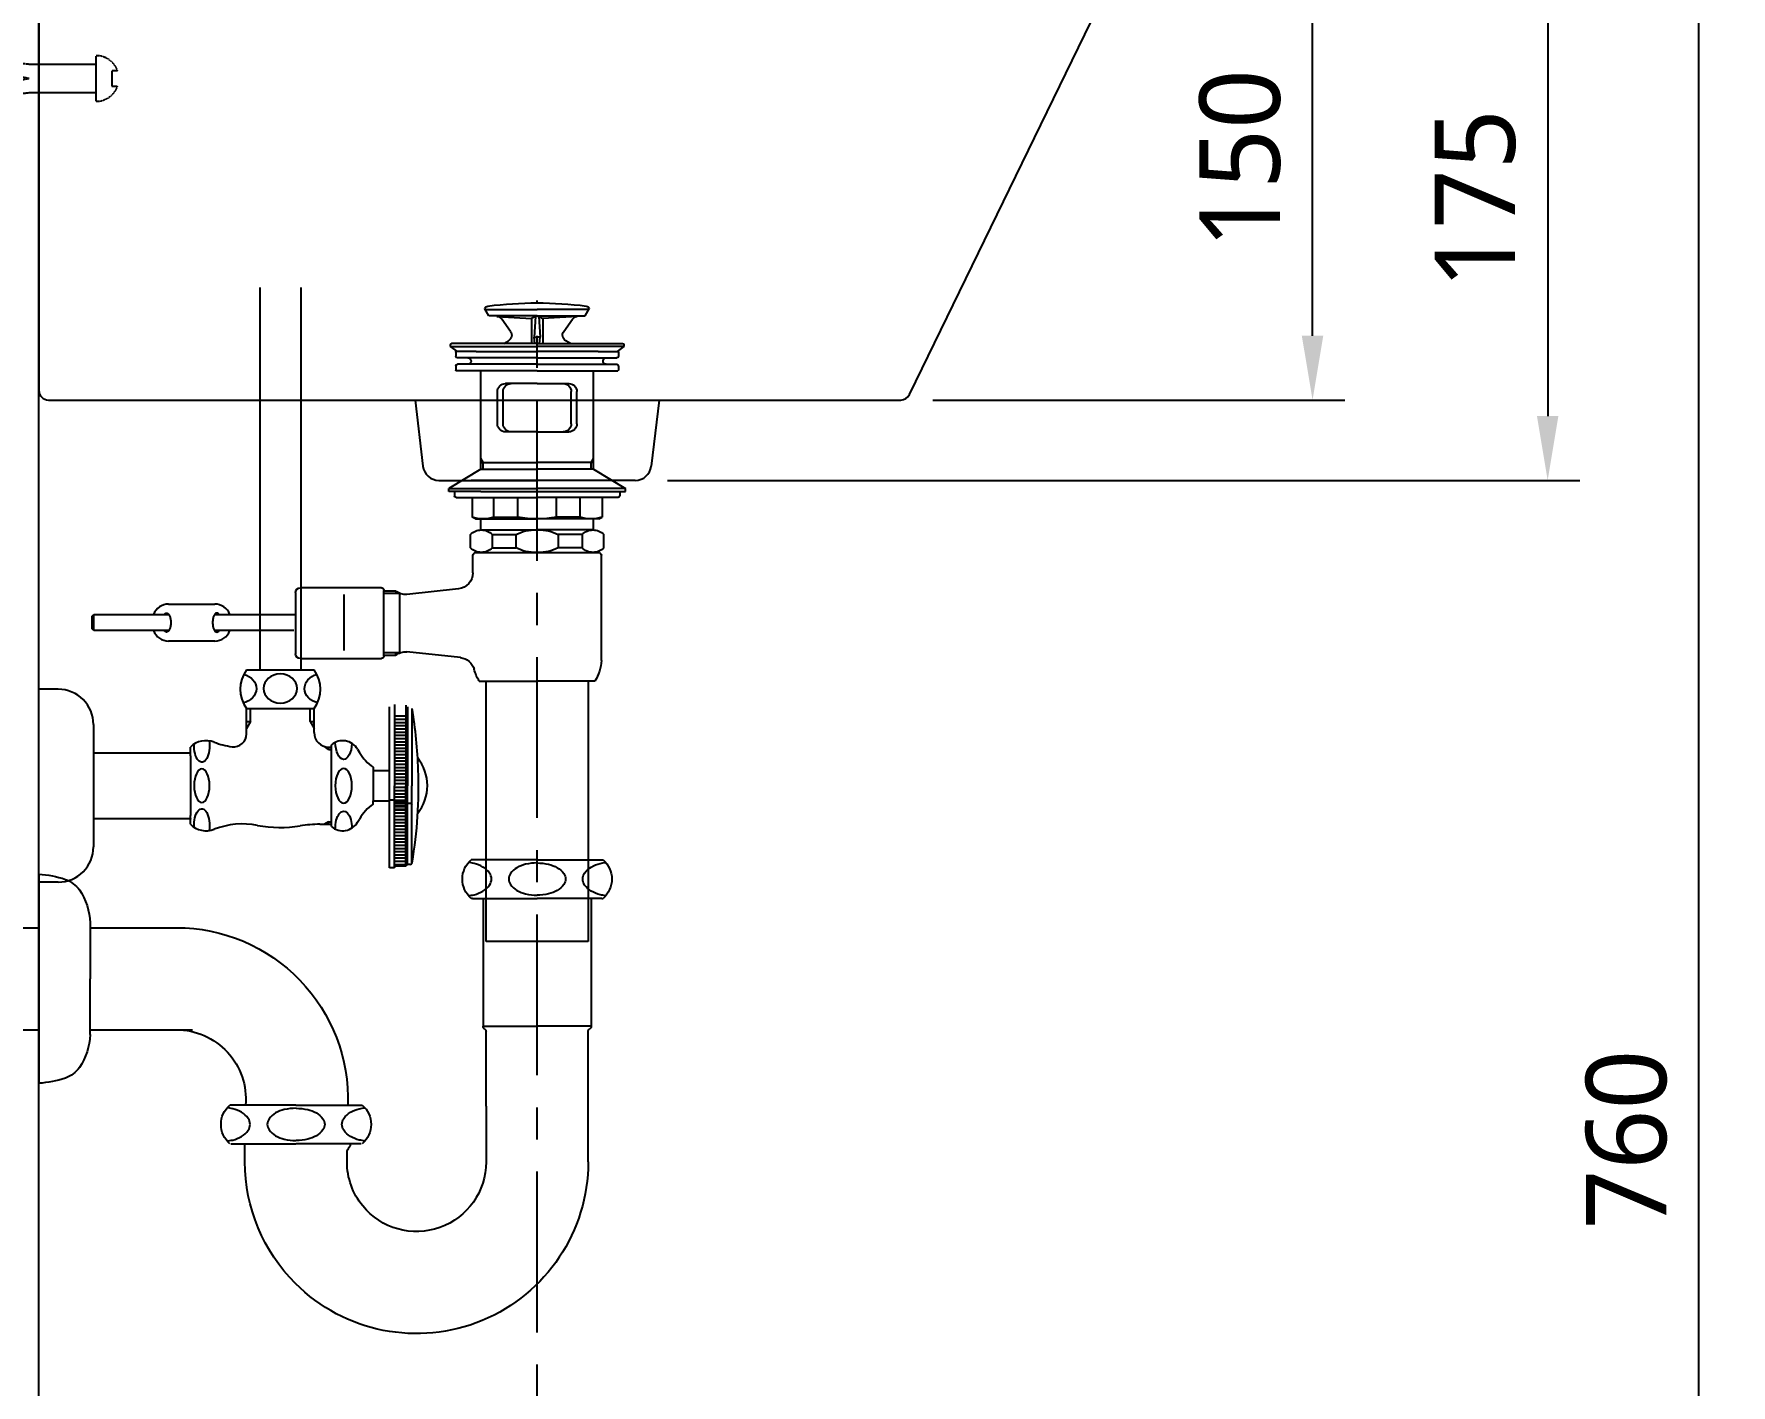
# Model space of a CAD drawing. Extents: x 189 to 5526, y -51 to 2049.
# Drawn here: x 913 to 1441, y 433 to 853 of the extents above; entities that cross this region are included whole.
import ezdxf

# ---------------------------------------------------------------- set-up
doc = ezdxf.new("R2010")
doc.units = 0
doc.header["$LTSCALE"] = 20
doc.header["$MEASUREMENT"] = 0
doc.linetypes.add('CENTER', pattern=[2, 1.25, -0.25, 0.25, -0.25])
doc.linetypes.add('HIDDEN2', pattern=[0.1875, 0.125, -0.0625])
doc.layers.get('0').update_dxf_attribs({"linetype": 'CONTINUOUS'})
doc.layers.get('DEFPOINTS').update_dxf_attribs({"linetype": 'CONTINUOUS'})
for name, color, linetype in [('1', 7, 'CONTINUOUS'), ('3', 3, 'CONTINUOUS'), ('4', 4, 'CONTINUOUS'), ('6', 6, 'CONTINUOUS'), ('7', 7, 'CONTINUOUS'), ('CENTER', 2, 'CENTER')]:
    doc.layers.add(name, color=color, linetype=linetype)
doc.styles.get("Standard").update_dxf_attribs({"font": 'NanumGothic.ttf'})
doc.dimstyles.get("Standard").update_dxf_attribs({"dimtxt": 25, "dimasz": 20, "dimexe": 10, "dimexo": 10, "dimgap": 10, "dimtad": 1, "dimdec": 0, "dimzin": 0, "dimdsep": 46, "dimtxsty": 'Standard', "dimcen": 0, "dimclrd": 3, "dimclre": 3, "dimclrt": 2, "dimadec": 0, "dimazin": 0, "dimtfac": 1, "dimtdec": 0, "dimtmove": 0, "dimatfit": 3, "dimfxl": 1, "dimtolj": 1, "dimtzin": 0, "dimarcsym": 0})

# ---------------------------------------------------------------- blocks, each defined once
blk = doc.blocks.new('*D25')
at = {"color": 3, "lineweight": -2, "transparency": 16777216}
for p, q in [((871.84, 839.1), (808.27, 839.1)), ((818.27, 819.1), (818.27, 149.1)), ((904.49, 129.1), (808.27, 129.1))]:
    blk.add_line(p, q, dxfattribs=at)
at = {"color": 3, "transparency": 16777216}
for points in [[(814.94, 819.1), (821.6, 819.1), (818.27, 839.1)], [(814.94, 149.1), (821.6, 149.1), (818.27, 129.1)]]:
    blk.add_solid(points, dxfattribs=at)
at = {"layer": 'DEFPOINTS', "color": 0, "transparency": 16777216}
for p in [(881.84, 839.1, -1.04), (818.27, 129.1), (914.49, 129.1, -1.04)]:
    blk.add_point(p, dxfattribs=at)
at = {"color": 2, "transparency": 16777216, "insert": (795.77, 484.1), "char_height": 25, "attachment_point": 5, "rotation": 90}
blk.add_mtext('\\A1;710', dxfattribs=at)
blk = doc.blocks.new('A$C0DEF28B4')
at = {"layer": '3'}
for p, q in [((12.5, 194.6), (11.27, 196.73)), ((11.39, 196.53), (27.5, 196.53)), ((43.61, 196.53), (27.5, 196.53)), ((42.5, 194.6), (43.73, 196.73)), ((27.5, 194.6), (12.5, 194.6)), ((15.02, 194.42), (25.75, 193.71)), ((19.23, 189.72), (16.51, 193.57)), ((27.5, 194.6), (25.75, 193.71)), ((25.75, 193.71), (25.75, 186)), ((26.98, 194.34), (26.55, 187.93)), ((27.5, 194.6), (29.25, 193.71)), ((27.5, 194.6), (42.5, 194.6)), ((28.02, 194.34), (28.45, 187.93)), ((39.98, 194.42), (29.25, 193.71)), ((29.25, 193.71), (29.25, 186)), ((35.77, 189.72), (38.49, 193.57)), ((0.5, 185.6), (0.5, 185)), ((0.5, 185), (2.64, 183.5)), ((0.5, 185), (27.5, 185)), ((10.2, 186), (0.9, 186)), ((27.5, 186), (10.2, 186)), ((17.14, 186), (18.59, 186.84)), ((26.55, 187.95), (27.5, 187.95)), ((26.75, 186), (26.55, 187.95)), ((28.45, 187.95), (27.5, 187.95)), ((27.5, 186), (44.8, 186)), ((54.5, 185), (27.5, 185)), ((28.25, 186), (28.45, 187.95)), ((37.86, 186), (36.41, 186.84)), ((44.8, 186), (54.1, 186)), ((54.5, 185), (52.36, 183.5)), ((54.5, 185.6), (54.5, 185)), ((2.2, 183.3), (2.2, 182)), ((8.5, 183.5), (2.4, 183.5)), ((27.5, 181.5), (2.7, 181.5)), ((8.5, 183.5), (27.5, 183.5)), ((46.5, 183.5), (27.5, 183.5)), ((27.5, 181.5), (52.3, 181.5)), ((46.5, 183.5), (52.6, 183.5)), ((52.8, 183.3), (52.8, 182)), ((2.2, 179), (2.2, 177.7)), ((27.5, 177.5), (2.4, 177.5)), ((27.5, 179.5), (2.7, 179.5)), ((10, 146.91), (10, 177.5)), ((27.5, 179.5), (52.3, 179.5)), ((27.5, 177.5), (52.6, 177.5)), ((45, 146.91), (45, 177.5)), ((52.8, 179), (52.8, 177.7)), ((15.13, 161), (15.13, 171)), ((16.89, 161), (16.89, 171)), ((27.5, 173.5), (17.63, 173.5)), ((27.5, 173.5), (37.37, 173.5)), ((38.11, 161), (38.11, 171)), ((39.87, 161), (39.87, 171)), ((27.5, 158.5), (17.63, 158.5)), ((27.5, 158.5), (37.37, 158.5)), ((10.7, 149), (10, 150.21)), ((10, 149), (27.5, 149)), ((10.7, 146.91), (10.7, 149)), ((45, 149), (27.5, 149)), ((44.3, 149), (45, 150.21)), ((44.3, 146.91), (44.3, 149)), ((10, 146.91), (0, 140.91)), ((10, 146.91), (27.5, 146.91)), ((45, 146.91), (27.5, 146.91)), ((45, 146.91), (55, 140.91)), ((0, 139.91), (0, 140.91)), ((0, 140.91), (27.5, 140.91)), ((10, 139.91), (0, 139.91)), ((1.81, 139.91), (1.81, 138.61)), ((2.31, 138.11), (7.31, 138.11)), ((7.31, 138.11), (7.31, 131.98)), ((7.31, 138.11), (27.5, 138.11)), ((45, 139.91), (10, 139.91)), ((14.08, 131.98), (14.08, 138.11)), ((21.48, 131.98), (21.48, 138.11)), ((55, 140.91), (27.5, 140.91)), ((47.69, 138.11), (27.5, 138.11)), ((33.52, 131.98), (33.52, 138.11)), ((40.92, 131.98), (40.92, 138.11)), ((45, 139.91), (55, 139.91)), ((52.69, 138.11), (47.69, 138.11)), ((47.69, 138.11), (47.69, 131.98)), ((53.19, 139.91), (53.19, 138.61)), ((55, 139.91), (55, 140.91)), ((8.31, 131.41), (7.31, 131.98)), ((8.31, 131.41), (9.71, 131.41)), ((9.71, 131.41), (27.5, 131.41)), ((10, 127.99), (10, 131.41)), ((10.14, 128), (27.26, 128)), ((14.08, 131.98), (21.48, 131.98)), ((45.29, 131.41), (27.5, 131.41)), ((44.86, 128), (27.74, 128)), ((40.92, 131.98), (33.52, 131.98)), ((45, 127.99), (45, 131.41)), ((46.69, 131.41), (45.29, 131.41)), ((46.69, 131.41), (47.69, 131.98)), ((6.76, 122.44), (6.76, 126.56)), ((13.53, 126.56), (13.53, 122.44)), ((13.53, 126.56), (20.93, 126.56)), ((13.53, 122.44), (20.93, 122.44)), ((20.93, 126.56), (20.93, 122.44)), ((41.47, 126.56), (34.07, 126.56)), ((34.07, 126.56), (34.07, 122.44)), ((41.47, 122.44), (34.07, 122.44)), ((41.47, 126.56), (41.47, 122.44)), ((48.24, 122.44), (48.24, 126.56)), ((7.5, 87.4), (7.5, 120)), ((27.5, 121), (8.5, 121)), ((44.86, 121), (27.5, 121)), ((44.3, 121), (44.86, 121)), ((44.86, 121), (45.26, 121)), ((46.5, 121), (45, 121)), ((47.5, 114.64), (47.5, 120)), ((51.97, 109.66), (68, 107.95)), ((70.03, 108.2), (75.14, 108.2)), ((70.17, 89.75), (70.17, 108.25)), ((71.5, 109), (71.5, 108.2)), ((75.16, 109), (71.5, 109)), ((75.14, 108.2), (75.14, 109.2)), ((75.14, 88.8), (75.14, 108.2)), ((75.94, 110), (101.14, 110)), ((87.5, 90.46), (87.5, 107.9)), ((102.64, 108.5), (102.64, 102.73)), ((102.64, 102.73), (102.64, 89.5)), ((51.37, 88.27), (68, 90.05)), ((71.5, 89), (71.5, 89.8)), ((70.17, 89.75), (75.14, 89.75)), ((75.16, 89), (71.5, 89)), ((101.14, 88), (75.94, 88)), ((9.5, 81), (27.5, 81)), ((11.62, 81), (11.62, 0)), ((45.5, 81), (27.5, 81)), ((43.37, 0), (43.37, 81)), ((11.62, 0), (43.37, 0))]:
    blk.add_line(p, q, dxfattribs=at)
for centre, radius, start, end in [((12.35, 196.53), 1.1, 97.3204, 169.4262), ((27.5, 78.6), 120, 90, 97.3204), ((27.5, 78.6), 120, 82.6796, 90), ((42.65, 196.53), 1.1, 10.5738, 82.6796), ((14.87, 192.42), 2, 35.2023, 86.2618), ((40.13, 192.42), 2, 93.7382, 144.7977), ((0.9, 185.6), 0.4, 90, 180), ((17.59, 188.57), 2, 300, 35.2023), ((37.41, 188.57), 2, 144.7977, 240), ((54.1, 185.6), 0.4, 0, 90), ((2.4, 183.3), 0.2, 90, 180), ((2.7, 182), 0.5, 180, 270), ((6, 180.5), 1, 270, 90), ((49, 180.5), 1, 90, 270), ((52.3, 182), 0.5, 270, 0), ((52.6, 183.3), 0.2, 0, 90), ((2.7, 179), 0.5, 90, 180), ((2.4, 177.7), 0.2, 180, 270), ((52.3, 179), 0.5, 0, 90), ((52.6, 177.7), 0.2, 270, 0), ((17.63, 171), 2.5, 90, 180), ((19.39, 171), 2.5, 90, 180), ((35.61, 171), 2.5, 0, 90), ((37.37, 171), 2.5, 0, 90), ((17.63, 161), 2.5, 180, 270), ((19.39, 161), 2.5, 180, 270), ((35.61, 161), 2.5, 270, 0), ((37.37, 161), 2.5, 270, 0), ((2.31, 138.61), 0.5, 180, 270), ((52.69, 138.61), 0.5, 270, 0), ((10.14, 123.29), 4.7, 43.9409, 136.0591), ((10.7, 141.58), 10.18, 250.5679, 289.4321), ((27.03, 114.4), 13.61, 89.0643, 116.6472), ((27.31, 160.86), 29.46, 258.5956, 270.3737), ((27.69, 160.86), 29.46, 269.6263, 281.4044), ((27.97, 114.4), 13.61, 63.3528, 90.9357), ((44.3, 141.58), 10.18, 250.5679, 289.4321), ((44.86, 123.29), 4.7, 43.9409, 136.0591), ((10.14, 125.71), 4.7, 223.9409, 316.0591), ((27.03, 134.6), 13.61, 243.3528, 270.9357), ((27.97, 134.6), 13.61, 269.0643, 296.6472), ((44.86, 125.71), 4.7, 223.9409, 316.0591), ((8.5, 120), 1, 90, 180), ((46.5, 120), 1, 0, 90), ((52.5, 114.64), 5, 180, 263.8845), ((68.41, 112.93), 5, 265.3322, 308.1927), ((75.94, 109.2), 0.8, 90, 180), ((101.14, 108.5), 1.5, 0, 90), ((68.41, 85.07), 5, 51.8073, 94.6678), ((20.49, 87.95), 13, 182.42, 212.3), ((34.51, 87.95), 13, 327.7, 345.0405), ((51.9, 83.3), 5, 96.1155, 165.0405), ((75.94, 88.8), 0.8, 180, 270), ((101.14, 89.5), 1.5, 270, 0)]:
    blk.add_arc(centre, radius, start, end, dxfattribs=at)
at = {"layer": '7', "extrusion": (0, 1, 0)}
blk.add_line((7, 143.41, -9.25), (48, 143.41, -9.25), dxfattribs=at)
blk.add_line((7, 143.41, -9.25), (48, 143.41, -9.25), dxfattribs=at)
blk = doc.blocks.new('A$C60C84702')
at = {"layer": '4'}
for p, q in [((6.68, 147.37), (2.39, 147.37)), ((6.68, 147.37), (2.39, 147.37)), ((22.93, 147.37), (6.68, 147.37)), ((22.93, 147.37), (6.68, 147.37)), ((22.93, 147.37), (39.18, 147.37)), ((22.93, 147.37), (39.18, 147.37)), ((39.18, 147.37), (43.47, 147.37)), ((39.18, 147.37), (43.47, 147.37)), ((2.78, 135.37), (2.39, 135.37)), ((2.78, 135.37), (22.93, 135.37)), ((6.13, 135.37), (6.13, 95.59)), ((43.08, 135.37), (22.93, 135.37)), ((39.73, 135.37), (39.73, 95.59)), ((43.08, 135.37), (43.47, 135.37)), ((6.13, 95.59), (22.93, 95.59)), ((39.73, 95.59), (22.93, 95.59)), ((7.06, 53.37), (7.06, 93.95)), ((38.81, 70.77), (38.81, 93.95)), ((38.81, 70.77), (38.81, 53.37)), ((81.6, 71.07), (77.31, 71.07)), ((97.85, 71.07), (81.6, 71.07)), ((97.85, 71.07), (97.93, 71.07)), ((98.01, 71.07), (97.93, 71.07)), ((98.01, 71.07), (114.26, 71.07)), ((114.26, 71.07), (118.55, 71.07)), ((77.7, 59.07), (97.85, 59.07)), ((81.13, 59.07), (81.13, 58.37)), ((118.16, 59.07), (98.01, 59.07)), ((113.81, 53.37), (113.81, 59.07)), ((82.06, 53.37), (82.06, 56.82))]:
    blk.add_line(p, q, dxfattribs=at)
for points in [[(8.74, 141.37, 0.155217), (8.15, 143.23, 0.106747), (6.09, 145.12, 0.073043), (3.32, 146.24, 0.028511), (1.59, 146.56, 0.059523)], [(14.65, 143.11, 0.32729), (14.65, 139.64, 0.106373), (16.67, 137.84, 0.071219), (19.37, 136.79, 0.057537), (22.93, 136.37, 0.057537)], [(22.93, 146.37, 0.057537), (19.37, 145.96, 0.071219), (16.67, 144.91, 0.106373), (14.65, 143.11, 0.159483)], [(22.93, 146.37, 0.057537), (19.37, 145.96, 0.071219), (16.67, 144.91, 0.106373), (14.65, 143.11, 0.159483)], [(22.93, 146.37, -0.057537), (26.49, 145.96, -0.071219), (29.19, 144.91, -0.106373), (31.21, 143.11, -0.159483)], [(22.93, 146.37, -0.057537), (26.49, 145.96, -0.071219), (29.19, 144.91, -0.106373), (31.21, 143.11, -0.159483)], [(31.21, 143.11, -0.32729), (31.21, 139.64, -0.106373), (29.19, 137.84, -0.071219), (26.49, 136.79, -0.057537), (22.93, 136.37, -0.057537)], [(37.13, 141.37, -0.155217), (37.72, 143.23, -0.106747), (39.78, 145.12, -0.073043), (42.55, 146.24, -0.028511), (44.28, 146.56, -0.059523)], [(1.59, 136.19, 0.028511), (3.32, 136.51, 0.073043), (6.09, 137.63, 0.106747), (8.15, 139.52, 0.155217), (8.74, 141.37, 0.155217)], [(44.28, 136.19, -0.028511), (42.55, 136.51, -0.073043), (39.78, 137.63, -0.106747), (37.72, 139.52, -0.155217), (37.13, 141.37, -0.155217)], [(83.66, 65.07, 0.155217), (83.07, 66.93, 0.106747), (81.01, 68.82, 0.073043), (78.24, 69.94, 0.028511), (76.51, 70.26, 0.059523)], [(97.93, 70.07, 0.05879), (94.3, 69.66, 0.071219), (91.6, 68.61, 0.106373), (89.57, 66.81, 0.159483)], [(97.93, 70.07, -0.05879), (101.57, 69.66, -0.071219), (104.27, 68.61, -0.106373), (106.29, 66.81, -0.159483)], [(112.21, 65.07, -0.155217), (112.8, 66.93, -0.106747), (114.86, 68.82, -0.073043), (117.63, 69.94, -0.028511), (119.36, 70.26, -0.059523)], [(76.51, 59.89, 0.028511), (78.24, 60.21, 0.073043), (81.01, 61.33, 0.106747), (83.07, 63.22, 0.155217), (83.66, 65.07, 0.155217)], [(89.57, 66.81, 0.32729), (89.57, 63.34, 0.106373), (91.6, 61.54, 0.071219), (94.3, 60.49, 0.057537), (97.85, 60.07, 0.057537)], [(106.29, 66.81, -0.32729), (106.29, 63.34, -0.106373), (104.27, 61.54, -0.071219), (101.57, 60.49, -0.057537), (98.01, 60.07, -0.057537)], [(119.36, 59.89, -0.028511), (117.63, 60.21, -0.073043), (114.86, 61.33, -0.106747), (112.8, 63.22, -0.155217), (112.21, 65.07, -0.155217)]]:
    blk.add_lwpolyline(points, format="xyb", dxfattribs=at)
for centre, radius, start, end in [((7.68, 141.37), 8, 131.4096, 228.5904), ((38.18, 141.37), 8, 311.4096, 48.5904), ((135.16, 72.87), 53.38, 90, 181.9326), ((7.13, 95.59), 1, 180, 238.7026), ((38.73, 95.59), 1, 301.2974, 0), ((6.13, 93.95), 0.925, 0, 58.7026), ((39.73, 93.95), 0.925, 121.2974, 180), ((135.16, 72.87), 21.62, 90, 184.7747), ((82.6, 65.07), 8, 131.4096, 228.5904), ((113.26, 65.07), 8, 311.4096, 48.5904), ((65.09, 47.78), 19.22, 28.0637, 33.4561), ((60.43, 53.37), 53.38, 180, 314.9403), ((60.43, 53.37), 21.62, 180, 320.796), ((60.43, 53.37), 21.62, 320.796, 0), ((60.43, 53.37), 53.38, 314.9403, 0)]:
    blk.add_arc(centre, radius, start, end, dxfattribs=at)
blk = doc.blocks.new('A$C7012546D')
at = {"layer": '4'}
for p, q in [((15.98, 65), (15.98, 0)), ((0, 49.89), (0, 32.5)), ((47.07, 48.37), (15.98, 48.37)), ((47.07, 16.62), (47.07, 48.37)), ((0, 15.11), (0, 32.5)), ((47.07, 16.62), (15.98, 16.62))]:
    blk.add_line(p, q, dxfattribs=at)
for centre, radius, start, end in [((11.32, 54.08), 10, 111.1927, 142.8035), ((17.48, 35.04), 30, 92.866, 109.0071), ((19.98, 49), 20, 146.2077, 177.4359), ((19.98, 16), 20, 182.5641, 213.7923), ((11.32, 10.92), 10, 217.1965, 248.8073), ((17.48, 29.96), 30, 250.9929, 267.134)]:
    blk.add_arc(centre, radius, start, end, dxfattribs=at)
blk = doc.blocks.new('*D28')
at = {"color": 3, "lineweight": -2, "transparency": 16777216}
for p, q in [((1259.49, 889.1), (1440.92, 889.1)), ((1430.92, 149.1), (1430.92, 869.1)), ((1324.49, 129.1), (1440.92, 129.1))]:
    blk.add_line(p, q, dxfattribs=at)
at = {"color": 3, "transparency": 16777216}
for points in [[(1427.58, 869.1), (1434.25, 869.1), (1430.92, 889.1)], [(1427.58, 149.1), (1434.25, 149.1), (1430.92, 129.1)]]:
    blk.add_solid(points, dxfattribs=at)
at = {"layer": 'DEFPOINTS', "color": 0, "transparency": 16777216}
for p in [(1249.49, 889.1), (1430.92, 889.1), (1314.49, 129.1)]:
    blk.add_point(p, dxfattribs=at)
at = {"color": 2, "transparency": 16777216, "insert": (1408.42, 509.1), "char_height": 25, "attachment_point": 5, "rotation": 90}
blk.add_mtext('\\A1;760', dxfattribs=at)
blk = doc.blocks.new('*D30')
at = {"color": 3, "lineweight": -2, "transparency": 16777216}
for p, q in [((1259.49, 889.1), (1320.72, 889.1)), ((1310.72, 759.1), (1310.72, 869.1)), ((1192.62, 739.1), (1320.72, 739.1))]:
    blk.add_line(p, q, dxfattribs=at)
at = {"color": 3, "transparency": 16777216}
for points in [[(1307.38, 869.1), (1314.05, 869.1), (1310.72, 889.1)], [(1307.38, 759.1), (1314.05, 759.1), (1310.72, 739.1)]]:
    blk.add_solid(points, dxfattribs=at)
at = {"layer": 'DEFPOINTS', "color": 0, "transparency": 16777216}
for p in [(1249.49, 889.1), (1310.72, 889.1), (1182.62, 739.1)]:
    blk.add_point(p, dxfattribs=at)
at = {"color": 2, "transparency": 16777216, "insert": (1288.22, 814.1), "char_height": 25, "attachment_point": 5, "rotation": 90}
blk.add_mtext('\\A1;150', dxfattribs=at)
blk = doc.blocks.new('*D31')
at = {"color": 3, "lineweight": -2, "transparency": 16777216}
for p, q in [((1259.49, 889.1), (1393.87, 889.1)), ((1383.87, 869.1), (1383.87, 734.1)), ((1110.04, 714.1), (1393.87, 714.1))]:
    blk.add_line(p, q, dxfattribs=at)
at = {"color": 3, "transparency": 16777216}
for points in [[(1380.54, 869.1), (1387.2, 869.1), (1383.87, 889.1)], [(1380.54, 734.1), (1387.2, 734.1), (1383.87, 714.1)]]:
    blk.add_solid(points, dxfattribs=at)
at = {"layer": 'DEFPOINTS', "color": 0, "transparency": 16777216}
for p in [(1249.49, 889.1), (1100.04, 714.1), (1383.87, 714.1)]:
    blk.add_point(p, dxfattribs=at)
at = {"color": 2, "transparency": 16777216, "insert": (1361.37, 801.6), "char_height": 25, "attachment_point": 5, "rotation": 90}
blk.add_mtext('\\A1;175', dxfattribs=at)

msp = doc.modelspace()

# ---------------------------------------------------------------- linework, layer by layer
at = {"color": 7}
for p, q in [((1031.57, 739.1), (1033.97, 718.52)), ((1107.42, 739.1), (1105.01, 718.52)), ((1038.94, 714.1), (1069.49, 714.1)), ((1100.04, 714.1), (1069.49, 714.1))]:
    msp.add_line(p, q, dxfattribs=at)
at = {"color": 7, "linetype": 'HIDDEN2', "ltscale": 0.05}
msp.add_lwpolyline([(932.31, 834.6), (916.5, 834.6), (911.43, 834.6), (891.81, 832.47), (892.14, 835.97), (911.43, 839.1), (892.14, 842.5), (891.48, 845.64), (911.43, 843.6), (916.5, 843.6), (932.31, 843.6)], dxfattribs=at)
msp.add_lwpolyline([(932.31, 832.01), (932.31, 846.19, -0.316317), (938.98, 841.5), (937.19, 841.5), (937.19, 836.7), (938.98, 836.7, -0.316317)], format="xyb", close=True, dxfattribs=at)
at = {"color": 7}
for centre, start, end in [((1038.94, 719.1), 186.6755, 270), ((1100.04, 719.1), 270, 353.3245)]:
    msp.add_arc(centre, 5, start, end, dxfattribs=at)
at = {"layer": '1', "color": 1}
msp.add_line((914.49, 129.1), (914.49, 1109.1), dxfattribs=at)
at = {"layer": '3', "color": 7}
for p, q in [((914.49, 886.1), (914.49, 742.1)), ((1185.31, 740.79), (1253.99, 881.92)), ((917.49, 739.1), (1182.62, 739.1))]:
    msp.add_line(p, q, dxfattribs=at)
at = {"layer": '3'}
for p, q in [((931.04, 671.88, 9.25), (931.54, 672.38, 9.25)), ((931.04, 667.88, 9.25), (931.04, 671.88, 9.25)), ((931.54, 672.38, 9.25), (954.9, 672.37, 9.25)), ((931.54, 667.38, 9.25), (931.54, 672.38, 9.25)), ((954.87, 675.62, 9.25), (958.15, 675.62, 9.25)), ((958.15, 675.62, 9.25), (969.21, 675.62, 9.25)), ((969.17, 672.37, 9.25), (975.12, 672.37, 9.25)), ((975.12, 672.37, 9.25), (994.56, 672.37, 9.25)), ((931.54, 667.38, 9.25), (931.04, 667.88, 9.25)), ((954.9, 667.37, 9.25), (931.54, 667.38, 9.25)), ((993.76, 667.37, 9.25), (969.17, 667.37, 9.25)), ((957.89, 664.12, 9.25), (954.86, 664.12, 9.25)), ((969.21, 664.12, 9.25), (957.89, 664.12, 9.25))]:
    msp.add_line(p, q, dxfattribs=at)
at = {"layer": '3', "elevation": 9.25}
for points in [[(953.53, 672.38, -0.044238), (953.78, 672.65, -0.189273), (954.22, 672.82, -0.189273), (954.65, 672.65, -0.101059), (955.15, 671.96, -0.059302), (955.42, 671.07, -0.045722), (955.53, 669.87, -0.045722)], [(970.55, 672.37, 0.044238), (970.3, 672.65, 0.189273), (969.86, 672.82, 0.189273), (969.43, 672.65, 0.101059), (968.93, 671.96, 0.059302), (968.65, 671.07, 0.045722), (968.54, 669.87, 0.045722)], [(955.53, 669.87, -0.045722), (955.42, 668.68, -0.059302), (955.15, 667.79, -0.101059), (954.65, 667.1, -0.189273), (954.22, 666.92, -0.189273), (953.78, 667.1, -0.044238), (953.53, 667.38, -0.059302)], [(968.54, 669.87, 0.045722), (968.65, 668.67, 0.059302), (968.93, 667.79, 0.101059), (969.43, 667.09, 0.189273), (969.86, 666.92, 0.189273), (970.29, 667.09, 0.044238), (970.55, 667.37, 0.059302)]]:
    msp.add_lwpolyline(points, format="xyb", dxfattribs=at)
at = {"layer": '3', "color": 7}
for centre, start, end in [((917.49, 742.1), 180, 270), ((1182.62, 742.1), 270, 334.0513)]:
    msp.add_arc(centre, 3, start, end, dxfattribs=at)
at = {"layer": '3'}
for centre, start, end in [((954.87, 670.62, 9.25), 89.9908, 159.5035), ((969.21, 670.62, 9.25), 20.4782, 89.9908), ((954.87, 669.12, 9.25), 200.4782, 269.9908), ((969.21, 669.12, 9.25), 269.9908, 339.5035)]:
    msp.add_arc(centre, 5, start, end, dxfattribs=at)
at = {"layer": '4'}
for p, q in [((930.47, 574.98), (957.26, 574.98)), ((930.47, 543.23), (962.26, 543.23))]:
    msp.add_line(p, q, dxfattribs=at)
at = {"layer": '6'}
for p, q in [((983.27, 774.1, 1.04), (983.27, 655.14, 1.04)), ((995.97, 774.1, 1.04), (995.97, 655.14, 1.04)), ((979.12, 655.14, 1.04), (983.27, 655.14, 1.04)), ((983.27, 655.14, 1.04), (1000.12, 655.14, 1.04)), ((920.49, 649.14, 1.04), (914.49, 649.14, 1.04)), ((1025.12, 644.44, 1.04), (1025.12, 619.14, 1.04)), ((1028.62, 644.14, 1.04), (1028.62, 619.14, 1.04)), ((979.12, 643.14, 1.04), (1000.12, 643.14, 1.04)), ((979.12, 635.23, 1.04), (979.12, 643.14, 1.04)), ((980.37, 639.14, 1.04), (979.12, 636.98, 1.04)), ((979.12, 639.14, 1.04), (980.37, 639.14, 1.04)), ((980.37, 639.14, 1.04), (980.37, 643.14, 1.04)), ((998.87, 639.14, 1.04), (998.87, 643.14, 1.04)), ((998.87, 639.14, 1.04), (1000.12, 636.98, 1.04)), ((998.87, 639.14, 1.04), (1000.12, 639.14, 1.04)), ((1000.12, 635.64, 1.04), (1000.12, 643.14, 1.04)), ((1023.62, 619.14, 1.04), (1023.62, 643.64, 1.04)), ((1028.62, 640.73, 1.04), (1025.12, 640.73, 1.04)), ((1028.62, 639.73, 1.04), (1025.12, 639.73, 1.04)), ((1029.12, 643.64, 1.04), (1029.12, 619.14, 1.04)), ((1030.53, 643.14, 1.04), (1030.53, 619.14, 1.04)), ((931.49, 638.14, 1.04), (931.49, 600.14, 1.04)), ((1028.62, 638.73, 1.04), (1025.12, 638.73, 1.04)), ((1028.62, 637.73, 1.04), (1025.12, 637.73, 1.04)), ((1028.62, 636.73, 1.04), (1025.12, 636.73, 1.04)), ((1028.62, 635.73, 1.04), (1025.12, 635.73, 1.04)), ((1028.62, 634.73, 1.04), (1025.12, 634.73, 1.04)), ((1028.62, 633.73, 1.04), (1025.12, 633.73, 1.04)), ((931.49, 629.39, 1.04), (961.62, 629.39, 1.04)), ((961.62, 628.39, 1.04), (961.62, 631.14, 1.04)), ((961.62, 628.39, 1.04), (961.62, 609.89, 1.04)), ((1004.62, 630.39, 1.04), (1003.32, 631.33, 1.04)), ((1004.62, 630.39, 1.04), (1004.62, 631.14, 1.04)), ((1004.62, 631.14, 1.04), (1005.53, 631.14, 1.04)), ((1004.62, 630.39, 1.04), (1005.53, 630.39, 1.04)), ((1005.53, 631.14, 1.04), (1005.53, 631.86, 1.04)), ((1005.53, 607.14, 1.04), (1005.53, 631.14, 1.04)), ((1013.64, 630.46, 1.04), (1014.2, 629.51, 1.04)), ((1028.62, 632.73, 1.04), (1025.12, 632.73, 1.04)), ((1028.62, 631.73, 1.04), (1025.12, 631.73, 1.04)), ((1028.62, 630.73, 1.04), (1025.12, 630.73, 1.04)), ((1028.62, 629.73, 1.04), (1025.12, 629.73, 1.04)), ((1028.62, 628.73, 1.04), (1025.12, 628.73, 1.04)), ((1018.53, 624.87, 1.04), (1018.53, 623.89, 1.04)), ((1018.53, 623.89, 1.04), (1018.53, 614.39, 1.04)), ((1018.53, 623.89, 1.04), (1023.62, 623.89, 1.04)), ((1028.62, 627.73, 1.04), (1025.12, 627.73, 1.04)), ((1028.62, 626.73, 1.04), (1025.12, 626.73, 1.04)), ((1028.62, 625.73, 1.04), (1025.12, 625.73, 1.04)), ((1028.62, 624.73, 1.04), (1025.12, 624.73, 1.04)), ((1028.62, 623.73, 1.04), (1025.12, 623.73, 1.04)), ((1023.62, 593.64, 1.04), (1023.62, 619.14, 1.04)), ((1028.62, 622.73, 1.04), (1025.12, 622.73, 1.04)), ((1028.62, 621.73, 1.04), (1025.12, 621.73, 1.04)), ((1028.62, 620.73, 1.04), (1025.12, 620.73, 1.04)), ((1028.62, 619.73, 1.04), (1025.12, 619.73, 1.04)), ((1025.12, 593.84, 1.04), (1025.12, 619.14, 1.04)), ((1028.62, 618.55, 1.04), (1025.12, 618.55, 1.04)), ((1028.62, 594.14, 1.04), (1028.62, 619.14, 1.04)), ((1029.12, 594.64, 1.04), (1029.12, 619.14, 1.04)), ((1030.53, 595.14, 1.04), (1030.53, 619.14, 1.04)), ((1018.53, 614.39, 1.04), (1023.62, 614.39, 1.04)), ((1018.53, 613.41, 1.04), (1018.53, 614.39, 1.04)), ((1025.12, 614.64, 1.04), (1023.62, 614.64, 1.04)), ((1023.62, 613.64, 1.04), (1023.62, 614.64, 1.04)), ((1028.62, 617.55, 1.04), (1025.12, 617.55, 1.04)), ((1028.62, 616.55, 1.04), (1025.12, 616.55, 1.04)), ((1028.62, 615.55, 1.04), (1025.12, 615.55, 1.04)), ((1025.12, 614.44, 1.04), (1025.12, 614.64, 1.04)), ((1028.62, 614.55, 1.04), (1025.12, 614.55, 1.04)), ((1028.62, 613.73, 1.04), (1025.12, 613.73, 1.04)), ((1028.62, 613.55, 1.04), (1025.12, 613.55, 1.04)), ((1028.62, 612.73, 1.04), (1025.12, 612.73, 1.04)), ((1028.62, 612.55, 1.04), (1025.12, 612.55, 1.04)), ((1028.62, 614.14, 1.04), (1025.42, 614.14, 1.04)), ((1029.12, 613.64, 1.04), (1028.62, 614.14, 1.04)), ((1029.94, 613.64, 1.04), (1029.12, 613.64, 1.04)), ((931.49, 608.89, 1.04), (961.62, 608.89, 1.04)), ((961.62, 607.14, 1.04), (961.62, 609.89, 1.04)), ((961.62, 608.89, 1.04), (961.62, 608.71, 1.04)), ((961.62, 607.14, 1.04), (961.62, 608.71, 1.04)), ((1004.62, 607.89, 1.04), (1003.32, 607.14, 1.04)), ((1004.62, 607.14, 1.04), (1004.62, 607.89, 1.04)), ((1004.62, 607.89, 1.04), (1005.53, 607.89, 1.04)), ((1013.64, 607.82, 1.04), (1014.2, 608.78, 1.04)), ((1028.62, 611.73, 1.04), (1025.12, 611.73, 1.04)), ((1028.62, 611.55, 1.04), (1025.12, 611.55, 1.04)), ((1028.62, 610.55, 1.04), (1025.12, 610.55, 1.04)), ((1028.62, 609.55, 1.04), (1025.12, 609.55, 1.04)), ((1028.62, 608.55, 1.04), (1025.12, 608.55, 1.04)), ((1028.62, 607.55, 1.04), (1025.12, 607.55, 1.04)), ((1001.9, 607.14, 1.04), (1005.53, 607.14, 1.04)), ((1005.53, 606.42, 1.04), (1005.53, 607.14, 1.04)), ((1028.62, 606.55, 1.04), (1025.12, 606.55, 1.04)), ((1028.62, 605.55, 1.04), (1025.12, 605.55, 1.04)), ((1028.62, 604.55, 1.04), (1025.12, 604.55, 1.04)), ((1028.62, 603.55, 1.04), (1025.12, 603.55, 1.04)), ((1028.62, 602.55, 1.04), (1025.12, 602.55, 1.04)), ((1028.62, 601.55, 1.04), (1025.12, 601.55, 1.04)), ((1028.62, 600.55, 1.04), (1025.12, 600.55, 1.04)), ((1028.62, 599.55, 1.04), (1025.12, 599.55, 1.04)), ((1028.62, 598.55, 1.04), (1025.12, 598.55, 1.04)), ((1028.62, 597.55, 1.04), (1025.12, 597.55, 1.04)), ((1025.12, 593.64, 1.04), (1023.62, 593.64, 1.04)), ((1028.62, 596.55, 1.04), (1025.12, 596.55, 1.04)), ((1028.62, 595.55, 1.04), (1025.12, 595.55, 1.04)), ((1028.62, 594.55, 1.04), (1025.12, 594.55, 1.04)), ((1025.12, 593.64, 1.04), (1025.12, 593.84, 1.04)), ((1028.62, 594.14, 1.04), (1025.42, 594.14, 1.04)), ((1029.12, 594.64, 1.04), (1028.62, 594.14, 1.04)), ((1029.94, 594.64, 1.04), (1029.12, 594.64, 1.04)), ((920.49, 589.14, 1.04), (914.49, 589.14, 1.04)), ((920.49, 589.14), (914.49, 589.14))]:
    msp.add_line(p, q, dxfattribs=at)
for centre, radius, start, end in [((987.12, 649.14, 1.04), 10, 143.1301, 216.8699), ((992.12, 649.14, 1.04), 10, 323.1301, 36.8699), ((920.49, 638.14, 1.04), 11, 0, 90), ((887.62, 619.14, 1.04), 145, 1.9431, 9.4934), ((975.12, 635.23, 1.04), 4, 262.2883, 0), ((1004.62, 635.64, 1.04), 4.5, 180, 270), ((966.52, 626.15, 1.04), 7, 69.0339, 134.5129), ((977.91, 655.87, 1.04), 24.83, 249.0339, 262.2883), ((1009, 627.78, 1.04), 5.36, 30, 130.4306), ((1026.32, 636.51, 1.04), 14, 210, 236.1902), ((887.62, 619.14, 1.04), 145, 350.5066, 1.9431), ((1021.36, 619.1, 1.04), 14, 0.2473, 38.2141), ((1021.36, 619.22, 1.04), 14, 321.7859, 359.7527), ((1026.32, 601.78, 1.04), 14, 123.8098, 150), ((1025.42, 614.44, 1.04), 0.3, 180, 270), ((1029.94, 612.94, 1.04), 0.7, 9.4934, 90), ((977.91, 582.41, 1.04), 24.83, 79.2627, 110.9661), ((1009, 610.5, 1.04), 5.36, 229.5694, 330), ((966.52, 612.13, 1.04), 7, 225.5, 290.9661), ((989.62, 644.14, 1.04), 38, 259.2627, 279.3048), ((1001.9, 569.14, 1.04), 38, 90, 99.3048), ((920.49, 600.14, 1.04), 11, 270, 0), ((1025.42, 593.84, 1.04), 0.3, 90, 180), ((1029.94, 595.34, 1.04), 0.7, 270, 350.5066)]:
    msp.add_arc(centre, radius, start, end, dxfattribs=at)
at = {"layer": '6', "extrusion": (0, 0, -1)}
for centre, major_axis, ratio, start_param, end_param in [((976.93, 649.37, 1.04), (5.23, 0), 0.866391, -1.317473, 1.357378), ((1002.39, 649.37, 1.04), (5.23, 0), 0.866391, 1.800504, 4.443058), ((965.18, 631.65, 1.04), (0, 5.22), 0.46009, 1.292018, 4.793095), ((1009.3, 632.73, 1.04), (0, 5.4), 0.478204, 1.649187, 4.692658), ((965.18, 606.73, 1.04), (0, 5.22), 0.46009, 4.613779, 8.15122), ((1009.3, 605.82, 1.04), (0, 5.4), 0.478204, 4.6817, 7.825213)]:
    msp.add_ellipse(centre, major_axis=major_axis, ratio=ratio, start_param=start_param, end_param=end_param, dxfattribs=at)
for centre, major_axis, ratio in [((989.62, 649.37, 1.04), (-5.23, 0), 0.866391), ((965.18, 619.14, 1.04), (0, -5.22), 0.46009), ((1009.3, 619.14, 1.04), (0, -5.4), 0.478204)]:
    msp.add_ellipse(centre, major_axis=major_axis, ratio=ratio, dxfattribs=at)
at = {"layer": 'CENTER', "color": 2, "linetype": 'CENTER', "ltscale": 2}
msp.add_line((1069.49, 129.1), (1069.49, 770), dxfattribs=at)

# ---------------------------------------------------------------- block references
at = {"layer": '1', "xscale": -1}
for name, p in [('A$C0DEF28B4', (1096.99, 570.7, 9.25)), ('A$C7012546D', (930.47, 526.6)), ('A$C60C84702', (1092.42, 448.73, -1.04))]:
    msp.add_blockref(name, p, dxfattribs=at)

# ---------------------------------------------------------------- dimensions: what is measured, and where the dimension line sits
for base, p1, p2, picture, middle in [((1383.87, 714.1), (1249.49, 889.1), (1100.04, 714.1), '*D31', (1361.37, 801.6)), ((1310.72, 889.1), (1182.62, 739.1), (1249.49, 889.1), '*D30', (1288.22, 814.1)), ((1430.92, 889.1), (1314.49, 129.1), (1249.49, 889.1), '*D28', (1408.42, 509.1)), ((818.27, 129.1, 1.04), (881.84, 839.1), (914.49, 129.1), '*D25', (795.77, 484.1, 1.04))]:
    dim = msp.add_linear_dim(base=base, p1=p1, p2=p2, angle=90, dimstyle='Standard')
    dim.commit()
    dim.dimension.update_dxf_attribs({"geometry": picture, "text_midpoint": middle})

doc.saveas('drawing.dxf')
